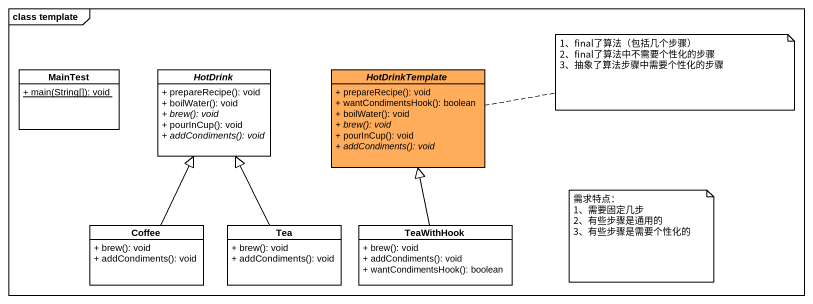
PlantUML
@startuml
mainframe class template
hide circle
hide empty members
skinparam classAttributeIconSize 0
class MainTest {
  {static} + main(String[]): void
}
abstract class HotDrink {
  + prepareRecipe(): void
  + boilWater(): void
  {abstract} + brew(): void
  + pourInCup(): void
  {abstract} + addCondiments(): void
}
abstract class HotDrinkTemplate #FFAD5B {
  + prepareRecipe(): void
  + wantCondimentsHook(): boolean
  + boilWater(): void
  {abstract} + brew(): void
  + pourInCup(): void
  {abstract} + addCondiments(): void
}
class Coffee {
  + brew(): void
  + addCondiments(): void
}
class Tea {
  + brew(): void
  + addCondiments(): void
}
class TeaWithHook {
  + brew(): void
  + addCondiments(): void
  + wantCondimentsHook(): boolean
}
Coffee -up-|> HotDrink
Tea -up-|> HotDrink
TeaWithHook -up-|> HotDrinkTemplate
note right of HotDrinkTemplate
  1、final了算法（包括几个步骤）
  2、final了算法中不需要个性化的步骤
  3、抽象了算法步骤中需要个性化的步骤
end note
note as N2
  需求特点：
  1、需要固定几步
  2、有些步骤是通用的
  3、有些步骤是需要个性化的
end note
@enduml
